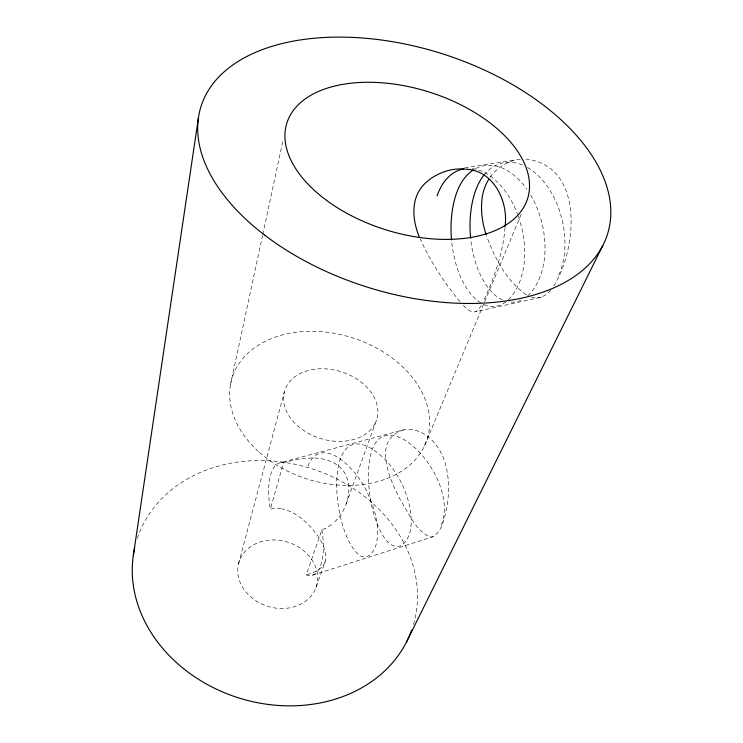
<?xml version="1.0" encoding="UTF-8"?>
<svg xmlns="http://www.w3.org/2000/svg" width="743" height="743" viewBox="0 0 743 743"><rect width="100%" height="100%" fill="white"/><g stroke="black" fill="none" stroke-linecap="round" stroke-linejoin="round"><path stroke-width="0.56" stroke-dasharray="3.71 2.79" d="M505.017 227.544C503.104 253.335 493.956 278.049 483.405 301.444M230.423 384.958L262.558 235.512M262.79 234.379L283.241 139.285M238.577 563.593L284.29 392.044M281.142 508.732L274.984 508.351L270.313 509.196L283.547 462.638C301.862 457.837 324.515 453.62 340.127 467.301A44.886 32.896 13.1 0 1 344.641 472.873A44.886 36.333 22.3 0 1 347.575 479.672C351.727 495.265 345.133 512.456 333.449 523.109M316.016 587.369A40.54 33.602 17.4 0 0 268.279 540.235A40.54 33.602 17.4 0 0 248.738 595.069A40.54 33.602 17.4 0 0 316.016 587.369L325.638 560.501L325.815 554.185L323.772 546.867A41.766 32.478 12.7 0 0 320.883 541.006A41.766 35.45 23 0 0 316.992 534.867C308.261 523.221 296.736 512.066 282.08 508.844M321.849 529.88L322.75 536.158A58.502 22.987 74 0 1 308.977 575.621L306.255 574.989L321.849 529.88L326.688 527.883L332.623 523.778M307.806 466.056C322.62 431.386 359.528 473.226 366.968 492.015C374.444 507.534 380.017 525.282 376.562 542.594C375.345 549.839 368.649 560.779 360.104 555.653C328.322 532.61 321.589 396.093 387.149 461.44C399.437 475.761 407.888 493.528 410.638 512.233C412.059 523.778 411.566 539.046 400.57 545.901C389.917 549.226 383.147 536.576 379.218 528.728C372.596 514.212 369.512 498.274 368.63 482.411C364.256 376.562 464.598 474.424 440.645 526.406M346.21 503.865L376.395 420.399A48.211 34.93 17.4 0 0 317.976 368.89A48.211 34.93 17.4 0 0 297.702 425.915A48.211 34.93 17.4 0 0 376.395 420.399M424.597 445.559L521.437 213.687M325.239 561.857C322.286 569.63 313.472 572.593 306.255 574.989M481.343 305.447L478.557 309.478L475.799 311.679C470.468 313.305 466.26 308.169 462.908 304.881M553.767 286.018C577.255 248.868 584.787 164.491 524.558 158.909M550.684 290.29L546.161 294.599L541.433 297.181L475.799 311.679M312.599 575.128L432.974 536.725C442.865 530.502 444.49 517.23 447.007 506.707C448.939 494.578 449.19 482.114 446.831 470.031C443.45 449.431 426.733 426.222 403.43 429.881L280.938 462.564A58.502 22.987 74 0 0 269.43 503.401L270.313 509.196M403.43 429.881C371.259 440.051 390.131 480.201 400.57 500.308C409.031 513.144 415.207 530.418 430.03 537.031L432.974 536.725M520.351 159.373C510.237 160.042 501.181 165.448 494.039 172.348A64.437 50.738 57.6 0 0 489.981 177.41M541.433 297.181L536.53 298.036L531.505 297.209M464.821 167.714L516.134 159.829M280.938 462.564L283.547 462.638M526.267 294.813C506.447 280.743 494.587 257.997 486.414 235.661M460.019 301.649C444.175 282.591 430.346 261.61 420.315 238.884M137.362 538.378A144.625 120.282 17.4 0 1 311.531 468.647A144.625 120.282 17.4 0 1 413.006 626.033M472.334 168.615A70.446 43.967 76.3 0 1 517.49 214.058M518.289 216.222A70.446 43.967 76.3 0 1 518.698 284.272A70.306 37.196 85.2 0 1 507.998 300.061M521.159 300.144A69.675 37.921 85.4 0 1 509.447 302.02M502.389 299.931A69.675 37.921 85.4 0 1 470.886 240.472M527.734 295.742A69.675 37.921 85.4 0 0 538.694 280.027A69.786 44.589 76.5 0 0 529.081 192.521M505.909 301.797A70.306 37.196 85.2 0 1 483.888 304.491M480.86 302.903A70.306 37.196 85.2 0 1 451.623 240.89M475.947 168.457A69.786 44.589 76.5 0 1 526.703 189.001M484.102 174.911A69.145 45.193 76.6 0 1 524.549 165.949M527.539 167.519A69.145 45.193 76.6 0 1 558.346 275.857M259.335 452.32A102.19 74.142 17.4 0 0 426.398 441.231A102.19 74.142 17.4 0 0 303.228 331.573A102.19 74.142 17.4 0 0 259.335 452.32"/><path stroke-width="1.11" d="M505.073 226.504C508.481 201.195 493.51 169.943 465.183 169.125C450.685 167.732 435.835 173.295 425.256 183.187C410.368 197.146 412.012 219.538 419.312 236.831M133.341 555.327L198.483 117.505M406.43 642.184L602.787 245.524M486.117 234.612C482.068 222.194 480.303 208.904 482.421 195.948A64.437 50.738 57.6 0 1 488.792 179.239M411.631 630.148A144.625 120.282 17.4 0 1 241.317 698.717A144.625 120.282 17.4 0 1 134.743 547.795M473.449 169.887A69.786 44.589 76.5 0 0 456.704 192.688A70.306 37.196 85.2 0 0 451.521 239.85M470.663 238.401A69.675 37.921 85.4 0 1 475.994 189.521A69.145 45.193 76.6 0 1 484.102 174.911M437.088 195.901A70.446 43.967 76.3 0 1 463.808 168.847M265.028 235.392A213.037 122.567 17.4 0 0 606.028 238.354A213.037 122.567 17.4 0 0 341.743 37.113A213.037 122.567 17.4 0 0 265.028 235.392M326.604 200.406A126.171 72.229 17.4 0 0 527.196 199.839A126.171 72.229 17.4 0 0 367.878 82.269A126.171 72.229 17.4 0 0 326.604 200.406"/></g></svg>
